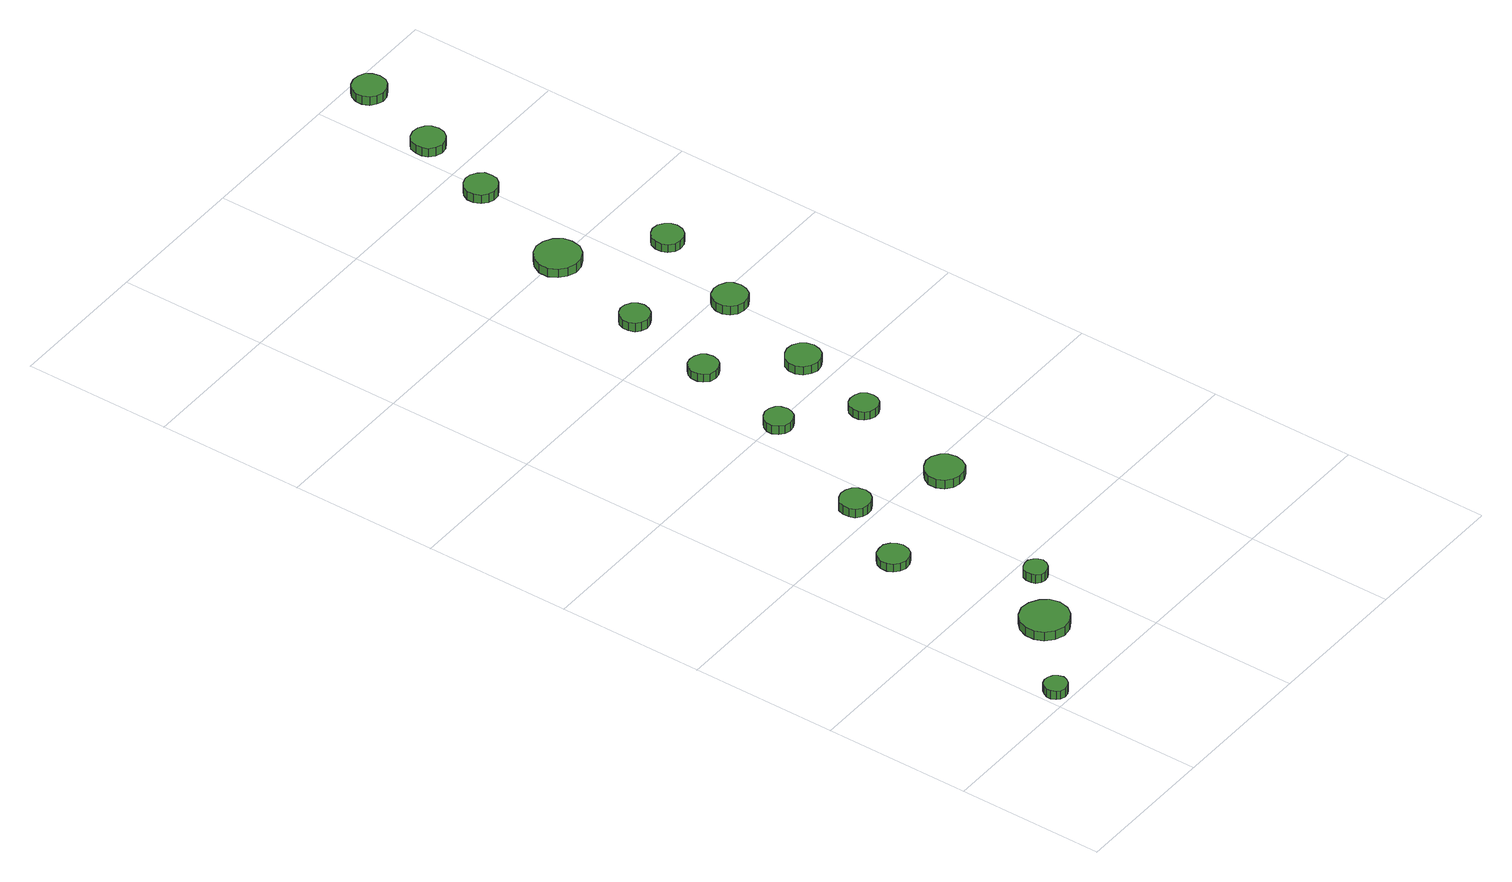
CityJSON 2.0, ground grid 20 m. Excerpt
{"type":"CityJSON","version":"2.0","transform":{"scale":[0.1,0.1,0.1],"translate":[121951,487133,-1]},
"CityObjects":{
"tree1":{"type":"SolitaryVegetationObject","attributes":{"function":"something"},"geometry":[{"type":"MultiSurface","lod":"1","boundaries":[[[0,1,2,3,4,5,6,7,8,9,10,11,12,13,14]],[[15,16,17,18,19,20,21,22,23,24,25,26,27,28,29]],[[0,29,28,1]],[[1,28,27,2]],[[2,27,26,3]],[[3,26,25,4]],[[4,25,24,5]],[[5,24,23,6]],[[6,23,22,7]],[[7,22,21,8]],[[8,21,20,9]],[[9,20,19,10]],[[10,19,18,11]],[[11,18,17,12]],[[12,17,16,13]],[[13,16,15,14]],[[14,15,29,0]]]}]},
"tree2":{"type":"SolitaryVegetationObject","attributes":{"function":"something"},"geometry":[{"type":"MultiSurface","lod":"1","boundaries":[[[30,31,32,33,34,35,36,37,38,39,40,41,42,43,44]],[[45,46,47,48,49,50,51,52,53,54,55,56,57,58,59]],[[30,59,58,31]],[[31,58,57,32]],[[32,57,56,33]],[[33,56,55,34]],[[34,55,54,35]],[[35,54,53,36]],[[36,53,52,37]],[[37,52,51,38]],[[38,51,50,39]],[[39,50,49,40]],[[40,49,48,41]],[[41,48,47,42]],[[42,47,46,43]],[[43,46,45,44]],[[44,45,59,30]]]}]},
"tree3":{"type":"SolitaryVegetationObject","attributes":{"function":"something"},"geometry":[{"type":"MultiSurface","lod":"1","boundaries":[[[60,61,62,63,64,65,66,67,68,69,70,71,72,73,74]],[[75,76,77,78,79,80,81,82,83,84,85,86,87,88,89]],[[60,89,88,61]],[[61,88,87,62]],[[62,87,86,63]],[[63,86,85,64]],[[64,85,84,65]],[[65,84,83,66]],[[66,83,82,67]],[[67,82,81,68]],[[68,81,80,69]],[[69,80,79,70]],[[70,79,78,71]],[[71,78,77,72]],[[72,77,76,73]],[[73,76,75,74]],[[74,75,89,60]]]}]},
"tree4":{"type":"SolitaryVegetationObject","attributes":{"function":"something"},"geometry":[{"type":"MultiSurface","lod":"1","boundaries":[[[90,91,92,93,94,95,96,97,98,99,100,101,102,103,104]],[[105,106,107,108,109,110,111,112,113,114,115,116,117,118,119]],[[90,119,118,91]],[[91,118,117,92]],[[92,117,116,93]],[[93,116,115,94]],[[94,115,114,95]],[[95,114,113,96]],[[96,113,112,97]],[[97,112,111,98]],[[98,111,110,99]],[[99,110,109,100]],[[100,109,108,101]],[[101,108,107,102]],[[102,107,106,103]],[[103,106,105,104]],[[104,105,119,90]]]}]},
"tree5":{"type":"SolitaryVegetationObject","attributes":{"function":"something"},"geometry":[{"type":"MultiSurface","lod":"1","boundaries":[[[120,121,122,123,124,125,126,127,128,129,130,131,132,133,134]],[[135,136,137,138,139,140,141,142,143,144,145,146,147,148,149]],[[120,149,148,121]],[[121,148,147,122]],[[122,147,146,123]],[[123,146,145,124]],[[124,145,144,125]],[[125,144,143,126]],[[126,143,142,127]],[[127,142,141,128]],[[128,141,140,129]],[[129,140,139,130]],[[130,139,138,131]],[[131,138,137,132]],[[132,137,136,133]],[[133,136,135,134]],[[134,135,149,120]]]}]},
"tree6":{"type":"SolitaryVegetationObject","attributes":{"function":"something"},"geometry":[{"type":"MultiSurface","lod":"1","boundaries":[[[150,151,152,153,154,155,156,157,158,159,160,161,162,163,164]],[[165,166,167,168,169,170,171,172,173,174,175,176,177,178,179]],[[150,179,178,151]],[[151,178,177,152]],[[152,177,176,153]],[[153,176,175,154]],[[154,175,174,155]],[[155,174,173,156]],[[156,173,172,157]],[[157,172,171,158]],[[158,171,170,159]],[[159,170,169,160]],[[160,169,168,161]],[[161,168,167,162]],[[162,167,166,163]],[[163,166,165,164]],[[164,165,179,150]]]}]},
"tree7":{"type":"SolitaryVegetationObject","attributes":{"function":"something"},"geometry":[{"type":"MultiSurface","lod":"1","boundaries":[[[180,181,182,183,184,185,186,187,188,189,190,191,192,193,194]],[[195,196,197,198,199,200,201,202,203,204,205,206,207,208,209]],[[180,209,208,181]],[[181,208,207,182]],[[182,207,206,183]],[[183,206,205,184]],[[184,205,204,185]],[[185,204,203,186]],[[186,203,202,187]],[[187,202,201,188]],[[188,201,200,189]],[[189,200,199,190]],[[190,199,198,191]],[[191,198,197,192]],[[192,197,196,193]],[[193,196,195,194]],[[194,195,209,180]]]}]},
"tree8":{"type":"SolitaryVegetationObject","attributes":{"function":"something"},"geometry":[{"type":"MultiSurface","lod":"1","boundaries":[[[210,211,212,213,214,215,216,217,218,219,220,221,222,223,224]],[[225,226,227,228,229,230,231,232,233,234,235,236,237,238,239]],[[210,239,238,211]],[[211,238,237,212]],[[212,237,236,213]],[[213,236,235,214]],[[214,235,234,215]],[[215,234,233,216]],[[216,233,232,217]],[[217,232,231,218]],[[218,231,230,219]],[[219,230,229,220]],[[220,229,228,221]],[[221,228,227,222]],[[222,227,226,223]],[[223,226,225,224]],[[224,225,239,210]]]}]},
"tree9":{"type":"SolitaryVegetationObject","attributes":{"function":"something"},"geometry":[{"type":"MultiSurface","lod":"1","boundaries":[[[240,241,242,243,244,245,246,247,248,249,250,251,252,253,254]],[[255,256,257,258,259,260,261,262,263,264,265,266,267,268,269]],[[240,269,268,241]],[[241,268,267,242]],[[242,267,266,243]],[[243,266,265,244]],[[244,265,264,245]],[[245,264,263,246]],[[246,263,262,247]],[[247,262,261,248]],[[248,261,260,249]],[[249,260,259,250]],[[250,259,258,251]],[[251,258,257,252]],[[252,257,256,253]],[[253,256,255,254]],[[254,255,269,240]]]}]},
"tree10":{"type":"SolitaryVegetationObject","attributes":{"function":"something"},"geometry":[{"type":"MultiSurface","lod":"1","boundaries":[[[270,271,272,273,274,275,276,277,278,279,280,281,282,283,284]],[[285,286,287,288,289,290,291,292,293,294,295,296,297,298,299]],[[270,299,298,271]],[[271,298,297,272]],[[272,297,296,273]],[[273,296,295,274]],[[274,295,294,275]],[[275,294,293,276]],[[276,293,292,277]],[[277,292,291,278]],[[278,291,290,279]],[[279,290,289,280]],[[280,289,288,281]],[[281,288,287,282]],[[282,287,286,283]],[[283,286,285,284]],[[284,285,299,270]]]}]},
"tree11":{"type":"SolitaryVegetationObject","attributes":{"function":"something"},"geometry":[{"type":"MultiSurface","lod":"1","boundaries":[[[300,301,302,303,304,305,306,307,308,309,310,311,312,313,314]],[[315,316,317,318,319,320,321,322,323,324,325,326,327,328,329]],[[300,329,328,301]],[[301,328,327,302]],[[302,327,326,303]],[[303,326,325,304]],[[304,325,324,305]],[[305,324,323,306]],[[306,323,322,307]],[[307,322,321,308]],[[308,321,320,309]],[[309,320,319,310]],[[310,319,318,311]],[[311,318,317,312]],[[312,317,316,313]],[[313,316,315,314]],[[314,315,329,300]]]}]},
"tree12":{"type":"SolitaryVegetationObject","attributes":{"function":"something"},"geometry":[{"type":"MultiSurface","lod":"1","boundaries":[[[330,331,332,333,334,335,336,337,338,339,340,341,342,343,344]],[[345,346,347,348,349,350,351,352,353,354,355,356,357,358,359]],[[330,359,358,331]],[[331,358,357,332]],[[332,357,356,333]],[[333,356,355,334]],[[334,355,354,335]],[[335,354,353,336]],[[336,353,352,337]],[[337,352,351,338]],[[338,351,350,339]],[[339,350,349,340]],[[340,349,348,341]],[[341,348,347,342]],[[342,347,346,343]],[[343,346,345,344]],[[344,345,359,330]]]}]},
"tree13":{"type":"SolitaryVegetationObject","attributes":{"function":"something"},"geometry":[{"type":"MultiSurface","lod":"1","boundaries":[[[360,361,362,363,364,365,366,367,368,369,370,371,372,373,374]],[[375,376,377,378,379,380,381,382,383,384,385,386,387,388,389]],[[360,389,388,361]],[[361,388,387,362]],[[362,387,386,363]],[[363,386,385,364]],[[364,385,384,365]],[[365,384,383,366]],[[366,383,382,367]],[[367,382,381,368]],[[368,381,380,369]],[[369,380,379,370]],[[370,379,378,371]],[[371,378,377,372]],[[372,377,376,373]],[[373,376,375,374]],[[374,375,389,360]]]}]},
"tree14":{"type":"SolitaryVegetationObject","attributes":{"function":"something"},"geometry":[{"type":"MultiSurface","lod":"1","boundaries":[[[390,391,392,393,394,395,396,397,398,399,400,401,402,403,404]],[[405,406,407,408,409,410,411,412,413,414,415,416,417,418,419]],[[390,419,418,391]],[[391,418,417,392]],[[392,417,416,393]],[[393,416,415,394]],[[394,415,414,395]],[[395,414,413,396]],[[396,413,412,397]],[[397,412,411,398]],[[398,411,410,399]],[[399,410,409,400]],[[400,409,408,401]],[[401,408,407,402]],[[402,407,406,403]],[[403,406,405,404]],[[404,405,419,390]]]}]},
"tree15":{"type":"SolitaryVegetationObject","attributes":{"function":"something"},"geometry":[{"type":"MultiSurface","lod":"1","boundaries":[[[420,421,422,423,424,425,426,427,428,429,430,431,432,433,434]],[[435,436,437,438,439,440,441,442,443,444,445,446,447,448,449]],[[420,449,448,421]],[[421,448,447,422]],[[422,447,446,423]],[[423,446,445,424]],[[424,445,444,425]],[[425,444,443,426]],[[426,443,442,427]],[[427,442,441,428]],[[428,441,440,429]],[[429,440,439,430]],[[430,439,438,431]],[[431,438,437,432]],[[432,437,436,433]],[[433,436,435,434]],[[434,435,449,420]]]}]},
"tree16":{"type":"SolitaryVegetationObject","attributes":{"function":"something"},"geometry":[{"type":"MultiSurface","lod":"1","boundaries":[[[450,451,452,453,454,455,456,457,458,459,460,461,462,463,464]],[[465,466,467,468,469,470,471,472,473,474,475,476,477,478,479]],[[450,479,478,451]],[[451,478,477,452]],[[452,477,476,453]],[[453,476,475,454]],[[454,475,474,455]],[[455,474,473,456]],[[456,473,472,457]],[[457,472,471,458]],[[458,471,470,459]],[[459,470,469,460]],[[460,469,468,461]],[[461,468,467,462]],[[462,467,466,463]],[[463,466,465,464]],[[464,465,479,450]]]}]},
"tree17":{"type":"SolitaryVegetationObject","attributes":{"function":"something"},"geometry":[{"type":"MultiSurface","lod":"1","boundaries":[[[480,481,482,483,484,485,486,487,488,489,490,491,492,493,494]],[[495,496,497,498,499,500,501,502,503,504,505,506,507,508,509]],[[480,509,508,481]],[[481,508,507,482]],[[482,507,506,483]],[[483,506,505,484]],[[484,505,504,485]],[[485,504,503,486]],[[486,503,502,487]],[[487,502,501,488]],[[488,501,500,489]],[[489,500,499,490]],[[490,499,498,491]],[[491,498,497,492]],[[492,497,496,493]],[[493,496,495,494]],[[494,495,509,480]]]}]}
},
"vertices":[
[36,20,25],[34,27,25],[30,32,25],[25,35,25],[18,36,25],[12,34,25],[8,29,25],[5,23,25],[5,17,25],[8,11,25],[12,7,25],[18,5,25],[25,6,25],[30,9,25],[34,14,25],[34,14,12],[30,9,12],[25,6,12],[18,5,12],[12,7,12],[8,11,12],[5,17,12],[5,23,12],[8,29,12],[12,34,12],[18,36,12],[25,35,12],[30,32,12],[34,27,12],[36,20,12],
[150,108,25],[147,121,25],[139,131,25],[127,138,25],[114,140,25],[101,135,25],[91,126,25],[86,114,25],[86,101,25],[91,89,25],[101,80,25],[114,75,25],[127,77,25],[139,84,25],[147,94,25],[147,94,12],[139,84,12],[127,77,12],[114,75,12],[101,80,12],[91,89,12],[86,101,12],[86,114,12],[91,126,12],[101,135,12],[114,140,12],[127,138,12],[139,131,12],[147,121,12],[150,108,12],
[128,327,25],[126,335,25],[121,342,25],[114,347,25],[105,347,25],[97,345,25],[90,339,25],[87,331,25],[87,322,25],[90,315,25],[97,309,25],[105,306,25],[114,307,25],[121,311,25],[126,318,25],[126,318,13],[121,311,13],[114,307,13],[105,306,13],[97,309,13],[90,315,13],[87,322,13],[87,331,13],[90,339,13],[97,345,13],[105,347,13],[114,347,13],[121,342,13],[126,335,13],[128,327,13],
[204,172,25],[202,178,25],[198,183,25],[193,187,25],[186,187,25],[180,185,25],[175,181,25],[173,175,25],[173,168,25],[175,162,25],[180,158,25],[186,156,25],[193,157,25],[198,160,25],[202,165,25],[202,165,12],[198,160,12],[193,157,12],[186,156,12],[180,158,12],[175,162,12],[173,168,12],[173,175,12],[175,181,12],[180,185,12],[186,187,12],[193,187,12],[198,183,12],[202,178,12],[204,172,12],
[184,424,28],[182,433,28],[177,440,28],[169,444,28],[161,445,28],[153,442,28],[146,437,28],[143,429,28],[143,420,28],[146,412,28],[153,406,28],[161,404,28],[169,405,28],[177,409,28],[182,416,28],[182,416,15],[177,409,15],[169,405,15],[161,404,15],[153,406,15],[146,412,15],[143,420,15],[143,429,15],[146,437,15],[153,442,15],[161,445,15],[169,444,15],[177,440,15],[182,433,15],[184,424,15],
[300,371,29],[298,382,29],[292,390,29],[282,396,29],[272,397,29],[262,393,29],[254,386,29],[249,377,29],[249,366,29],[254,356,29],[262,349,29],[272,346,29],[282,347,29],[292,352,29],[298,361,29],[298,361,16],[292,352,16],[282,347,16],[272,346,16],[262,349,16],[254,356,16],[249,366,16],[249,377,16],[254,386,16],[262,393,16],[272,397,16],[282,396,16],[292,390,16],[298,382,16],[300,371,16],
[256,593,28],[254,601,28],[250,607,28],[243,611,28],[235,612,28],[228,609,28],[222,604,28],[218,597,28],[218,589,28],[222,582,28],[228,576,28],[235,574,28],[243,575,28],[250,579,28],[254,585,28],[254,585,15],[250,579,15],[243,575,15],[235,574,15],[228,576,15],[222,582,15],[218,589,15],[218,597,15],[222,604,15],[228,609,15],[235,612,15],[243,611,15],[250,607,15],[254,601,15],[256,593,15],
[337,523,29],[336,531,29],[331,538,29],[324,541,29],[316,542,29],[309,540,29],[303,535,29],[300,527,29],[300,519,29],[303,512,29],[309,507,29],[316,505,29],[324,505,29],[331,509,29],[336,516,29],[336,516,17],[331,509,17],[324,505,17],[316,505,17],[309,507,17],[303,512,17],[300,519,17],[300,527,17],[303,535,17],[309,540,17],[316,542,17],[324,541,17],[331,538,17],[336,531,17],[337,523,17],
[289,728,24],[287,737,24],[283,743,24],[275,747,24],[267,748,24],[259,746,24],[253,740,24],[250,733,24],[250,724,24],[253,717,24],[259,711,24],[267,709,24],[275,710,24],[283,714,24],[287,720,24],[287,720,12],[283,714,12],[275,710,12],[267,709,12],[259,711,12],[253,717,12],[250,724,12],[250,733,12],[253,740,12],[259,746,12],[267,748,12],[275,747,12],[283,743,12],[287,737,12],[289,728,12],
[378,641,24],[376,651,24],[371,658,24],[362,663,24],[353,664,24],[344,661,24],[336,655,24],[332,646,24],[332,636,24],[336,627,24],[344,621,24],[353,618,24],[362,619,24],[371,624,24],[376,632,24],[376,632,11],[371,624,11],[362,619,11],[353,618,11],[344,621,11],[336,627,11],[332,636,11],[332,646,11],[336,655,11],[344,661,11],[353,664,11],[362,663,11],[371,658,11],[376,651,11],[378,641,11],
[320,854,24],[318,862,24],[313,869,24],[306,873,24],[298,874,24],[290,871,24],[284,866,24],[281,858,24],[281,850,24],[284,842,24],[290,837,24],[298,834,24],[306,835,24],[313,839,24],[318,846,24],[318,846,11],[313,839,11],[306,835,11],[298,834,11],[290,837,11],[284,842,11],[281,850,11],[281,858,11],[284,866,11],[290,871,11],[298,874,11],[306,873,11],[313,869,11],[318,862,11],[320,854,11],
[361,992,31],[359,1004,31],[351,1014,31],[340,1020,31],[328,1022,31],[316,1018,31],[307,1010,31],[301,998,31],[301,985,31],[307,974,31],[316,966,31],[328,962,31],[340,963,31],[351,969,31],[359,979,31],[359,979,18],[351,969,18],[340,963,18],[328,962,18],[316,966,18],[307,974,18],[301,985,18],[301,998,18],[307,1010,18],[316,1018,18],[328,1022,18],[340,1020,18],[351,1014,18],[359,1004,18],[361,992,18],
[420,781,24],[418,791,24],[413,798,24],[404,803,24],[395,804,24],[385,801,24],[378,795,24],[374,786,24],[374,776,24],[378,767,24],[385,761,24],[395,758,24],[404,759,24],[413,764,24],[418,772,24],[418,772,11],[413,764,11],[404,759,11],[395,758,11],[385,761,11],[378,767,11],[374,776,11],[374,786,11],[378,795,11],[385,801,11],[395,804,11],[404,803,11],[413,798,11],[418,791,11],[420,781,11],
[465,909,27],[463,917,27],[458,924,27],[451,929,27],[442,930,27],[434,927,27],[427,921,27],[424,913,27],[424,904,27],[427,896,27],[434,890,27],[442,888,27],[451,889,27],[458,893,27],[463,900,27],[463,900,15],[458,893,15],[451,889,15],[442,888,15],[434,890,15],[427,896,15],[424,904,15],[424,913,15],[427,921,15],[434,927,15],[442,930,15],[451,929,15],[458,924,15],[463,917,15],[465,909,15],
[408,1147,30],[407,1156,30],[401,1163,30],[393,1168,30],[384,1169,30],[376,1166,30],[369,1160,30],[365,1152,30],[365,1143,30],[369,1134,30],[376,1128,30],[384,1125,30],[393,1126,30],[401,1131,30],[407,1138,30],[407,1138,17],[401,1131,17],[393,1126,17],[384,1125,17],[376,1128,17],[369,1134,17],[365,1143,17],[365,1152,17],[369,1160,17],[376,1166,17],[384,1169,17],[393,1168,17],[401,1163,17],[407,1156,17],[408,1147,17],
[450,1256,24],[448,1265,24],[443,1272,24],[435,1277,24],[426,1278,24],[417,1275,24],[410,1269,24],[407,1260,24],[407,1251,24],[410,1243,24],[417,1237,24],[426,1234,24],[435,1235,24],[443,1240,24],[448,1247,24],[448,1247,11],[443,1240,11],[435,1235,11],[426,1234,11],[417,1237,11],[410,1243,11],[407,1251,11],[407,1260,11],[410,1269,11],[417,1275,11],[426,1278,11],[435,1277,11],[443,1272,11],[448,1265,11],[450,1256,11],
[491,1374,23],[489,1383,23],[484,1391,23],[475,1395,23],[466,1396,23],[457,1393,23],[450,1387,23],[446,1378,23],[446,1369,23],[450,1360,23],[457,1354,23],[466,1351,23],[475,1352,23],[484,1357,23],[489,1364,23],[489,1364,10],[484,1357,10],[475,1352,10],[466,1351,10],[457,1354,10],[450,1360,10],[446,1369,10],[446,1378,10],[450,1387,10],[457,1393,10],[466,1396,10],[475,1395,10],[484,1391,10],[489,1383,10],[491,1374,10]
]}
